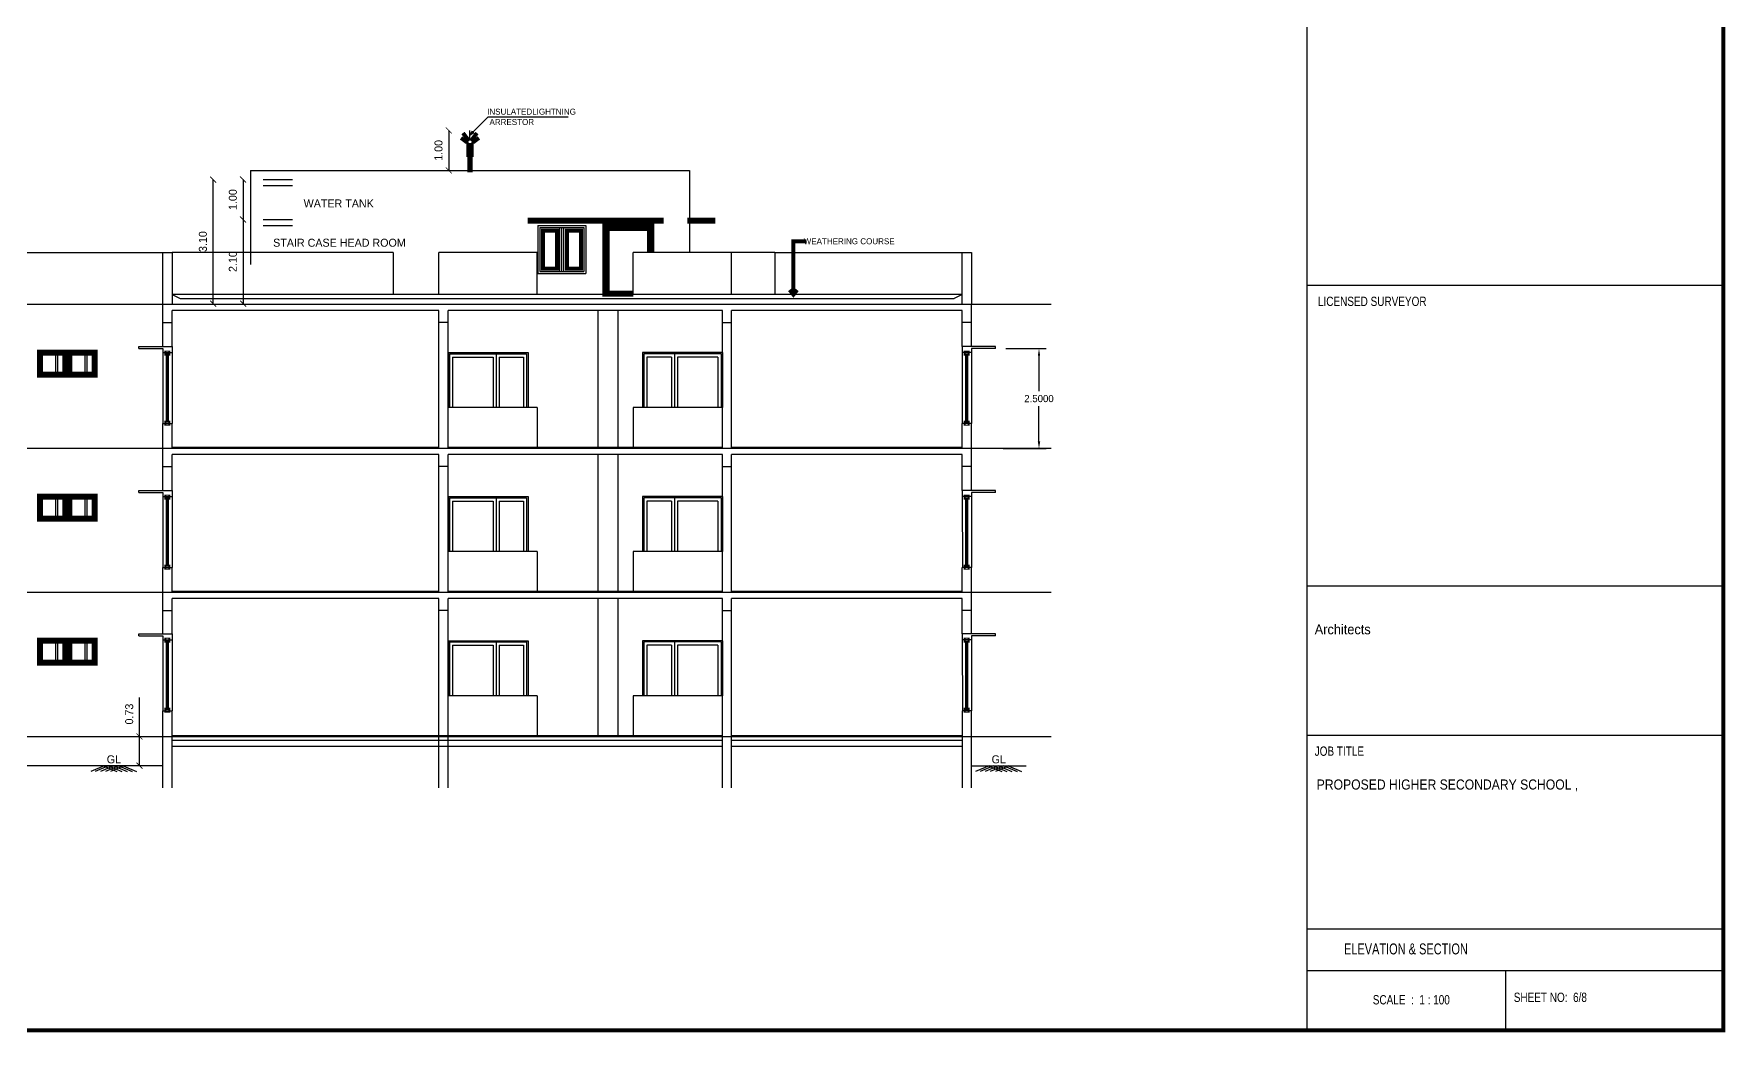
# Model space of a CAD drawing. Header units: metres. Extents: x 6101839 to 6102590, y -6659932 to -6659648.
# Drawn here: x 6101950.87 to 6101993.15, y -6659931.57 to -6659906.61 of the extents above; entities that cross this region are included whole.
import ezdxf

# ---------------------------------------------------------------- set-up
doc = ezdxf.new("R2010")
doc.units = ezdxf.units.M
doc.header["$LTSCALE"] = 500
doc.header["$MEASUREMENT"] = 0
doc.layers.get('0').update_dxf_attribs({"linetype": 'CONTINUOUS'})
doc.layers.get('Defpoints').update_dxf_attribs({"linetype": 'CONTINUOUS'})
for name, color, linetype in [('BLK_1_FLR_0_COURTYARD_OUTER', 125, 'CONTINUOUS'), ('BLK_n_SHADE_OVERHANG', 3, 'CONTINUOUS'), ('COLUMN', 2, 'CONTINUOUS'), ('DOOR', 252, 'CONTINUOUS'), ('ED', 30, 'CONTINUOUS'), ('HATCH', 15, 'CONTINUOUS'), ('T E X T', 7, 'CONTINUOUS'), ('TEXT', 4, 'CONTINUOUS'), ('TEXT1', 7, 'CONTINUOUS'), ('TITLE', 7, 'CONTINUOUS'), ('W A L L', 125, 'CONTINUOUS'), ('wall', 125, 'CONTINUOUS'), ('wall1', 125, 'CONTINUOUS'), ('WIN', 252, 'CONTINUOUS'), ('window', 9, 'CONTINUOUS'), ('WINDOWS', 252, 'CONTINUOUS')]:
    doc.layers.add(name, color=color, linetype=linetype)
doc.styles.add('A', font='GOTHIC.TTF', dxfattribs={"width": 0.96, "height": 6.5})
doc.styles.add('J2', font='GOTHIC.TTF', dxfattribs={"height": 4.75})
doc.styles.get("Standard").update_dxf_attribs({"font": 'GOTHIC.TTF'})
doc.styles.add('TITLE1', font='GOTHIC.TTF', dxfattribs={"width": 0.75, "height": 0.2})
doc.styles.add('USA TEXT', font='GOTHIC.TTF')
doc.dimstyles.new('1-100-ED', dxfattribs={"dimtxt": 0.2, "dimasz": 0.15, "dimexe": 0.18, "dimexo": 0.0625, "dimgap": 0.15, "dimtad": 1, "dimzin": 0, "dimdsep": 46, "dimtxsty": 'USA TEXT', "dimblk": 'ARCHTICK', "dimcen": 0.1, "dimse1": 1, "dimse2": 1, "dimclrd": 256, "dimclrt": 256, "dimadec": 0, "dimazin": 0, "dimtfac": 1, "dimtofl": 0, "dimtmove": 0, "dimatfit": 3, "dimldrblk": 'ARCHTICK', "dimfxl": 0.18, "dimtolj": 1, "dimtzin": 0, "dimarcsym": 0})
doc.dimstyles.get("Standard").update_dxf_attribs({"dimtxt": 0.18, "dimasz": 0.18, "dimexe": 0.18, "dimexo": 0.0625, "dimgap": 0.09, "dimtad": 0, "dimtih": 1, "dimtoh": 1, "dimdec": 4, "dimzin": 0, "dimdsep": 46, "dimtxsty": 'Standard', "dimcen": 0.09, "dimadec": 0, "dimazin": 0, "dimtfac": 1, "dimtdec": 4, "dimtofl": 0, "dimtmove": 0, "dimatfit": 3, "dimfxl": 1, "dimtolj": 1, "dimtzin": 0, "dimarcsym": 0})

# ---------------------------------------------------------------- blocks, each defined once
blk = doc.blocks.new('_ArchTick')
at = {"color": 0, "linetype": 'ByBlock', "const_width": 0.15}
blk.add_lwpolyline([(-0.5, -0.5), (0.5, 0.5)], dxfattribs=at)
blk = doc.blocks.new('*D29')
at = {"layer": 'Defpoints', "color": 0, "transparency": 16777216}
for p in [(6101955.348, -6659910.257), (6101956.797, -6659910.257), (6101956.797, -6659913.357)]:
    blk.add_point(p, dxfattribs=at)
at = {"layer": 'ED', "lineweight": -2, "transparency": 16777216}
blk.add_line((6101955.348, -6659913.357), (6101955.348, -6659910.257), dxfattribs=at)
at = {"layer": 'ED', "lineweight": -2, "transparency": 16777216, "xscale": 0.15, "yscale": 0.15, "zscale": 0.15}
for p, rotation in [((6101955.348, -6659910.257), 90), ((6101955.348, -6659913.357), 270)]:
    blk.add_blockref('_ArchTick', p, dxfattribs=dict(at, rotation=rotation))
at = {"layer": 'ED', "transparency": 16777216, "insert": (6101955.093, -6659911.807), "char_height": 0.2, "attachment_point": 5, "rotation": 90, "style": 'USA TEXT'}
blk.add_mtext('\\A1;3.10', dxfattribs=at)
blk = doc.blocks.new('*D30')
at = {"layer": 'Defpoints', "color": 0, "transparency": 16777216}
for p in [(6101956.966, -6659910.257), (6101956.097, -6659911.257), (6101956.966, -6659911.257)]:
    blk.add_point(p, dxfattribs=at)
at = {"layer": 'ED', "lineweight": -2, "transparency": 16777216}
blk.add_line((6101956.097, -6659910.257), (6101956.097, -6659911.257), dxfattribs=at)
at = {"layer": 'ED', "lineweight": -2, "transparency": 16777216, "xscale": 0.15, "yscale": 0.15, "zscale": 0.15}
for p, rotation in [((6101956.097, -6659910.257), 90), ((6101956.097, -6659911.257), 270)]:
    blk.add_blockref('_ArchTick', p, dxfattribs=dict(at, rotation=rotation))
at = {"layer": 'ED', "transparency": 16777216, "insert": (6101955.842, -6659910.757), "char_height": 0.2, "attachment_point": 5, "rotation": 90, "style": 'USA TEXT'}
blk.add_mtext('\\A1;1.00', dxfattribs=at)
blk = doc.blocks.new('*D31')
at = {"layer": 'Defpoints', "color": 0, "transparency": 16777216}
for p in [(6101956.966, -6659911.257), (6101956.097, -6659913.357), (6101957.065, -6659913.357)]:
    blk.add_point(p, dxfattribs=at)
at = {"layer": 'ED', "lineweight": -2, "transparency": 16777216}
blk.add_line((6101956.097, -6659911.257), (6101956.097, -6659913.357), dxfattribs=at)
at = {"layer": 'ED', "lineweight": -2, "transparency": 16777216, "xscale": 0.15, "yscale": 0.15, "zscale": 0.15}
for p, rotation in [((6101956.097, -6659911.257), 90), ((6101956.097, -6659913.357), 270)]:
    blk.add_blockref('_ArchTick', p, dxfattribs=dict(at, rotation=rotation))
at = {"layer": 'ED', "transparency": 16777216, "insert": (6101955.842, -6659912.307), "char_height": 0.2, "attachment_point": 5, "rotation": 90, "style": 'USA TEXT'}
blk.add_mtext('\\A1;2.10', dxfattribs=at)
blk = doc.blocks.new('*D35')
at = {"layer": 'Defpoints', "color": 0, "transparency": 16777216}
for p in [(6101961.77, -6659909.027), (6101961.238, -6659910.027), (6101961.77, -6659910.027)]:
    blk.add_point(p, dxfattribs=at)
at = {"layer": 'ED', "lineweight": -2, "transparency": 16777216}
blk.add_line((6101961.238, -6659909.027), (6101961.238, -6659910.027), dxfattribs=at)
at = {"layer": 'ED', "lineweight": -2, "transparency": 16777216, "xscale": 0.15, "yscale": 0.15, "zscale": 0.15}
for p, rotation in [((6101961.238, -6659909.027), 90), ((6101961.238, -6659910.027), 270)]:
    blk.add_blockref('_ArchTick', p, dxfattribs=dict(at, rotation=rotation))
at = {"layer": 'ED', "transparency": 16777216, "insert": (6101960.983, -6659909.527), "char_height": 0.2, "attachment_point": 5, "rotation": 90, "style": 'USA TEXT'}
blk.add_mtext('\\A1;1.00', dxfattribs=at)
blk = doc.blocks.new('*D1279')
at = {"layer": 'BLK_n_SHADE_OVERHANG', "color": 0, "lineweight": -2, "transparency": 16777216}
for p, q in [((6101975.162, -6659914.482), (6101976.174, -6659914.482)), ((6101975.994, -6659914.662), (6101975.994, -6659915.548)), ((6101975.994, -6659916.802), (6101975.994, -6659915.917)), ((6101975.099, -6659916.982), (6101976.174, -6659916.982))]:
    blk.add_line(p, q, dxfattribs=at)
at = {"layer": 'BLK_n_SHADE_OVERHANG', "color": 0, "transparency": 16777216}
for points in [[(6101975.964, -6659914.662), (6101976.024, -6659914.662), (6101975.994, -6659914.482)], [(6101975.964, -6659916.802), (6101976.024, -6659916.802), (6101975.994, -6659916.982)]]:
    blk.add_solid(points, dxfattribs=at)
at = {"layer": 'Defpoints', "color": 0, "transparency": 16777216}
for p in [(6101975.099, -6659914.482), (6101975.037, -6659916.982), (6101975.994, -6659916.982)]:
    blk.add_point(p, dxfattribs=at)
at = {"layer": 'BLK_n_SHADE_OVERHANG', "color": 0, "transparency": 16777216, "insert": (6101975.994, -6659915.732), "char_height": 0.18, "attachment_point": 5}
blk.add_mtext('\\A1;2.5000', dxfattribs=at)
blk = doc.blocks.new('*D1377')
at = {"layer": 'BLK_1_FLR_0_COURTYARD_OUTER', "linetype": 'Continuous', "lineweight": -2, "transparency": 16777216}
for p, q in [((6101953.507, -6659924.177), (6101953.507, -6659923.207)), ((6101953.507, -6659924.907), (6101953.507, -6659924.177))]:
    blk.add_line(p, q, dxfattribs=at)
at = {"layer": 'Defpoints', "color": 0, "linetype": 'Continuous', "transparency": 16777216}
for p in [(6101953.507, -6659924.177), (6101954.322, -6659924.177), (6101954.092, -6659924.907)]:
    blk.add_point(p, dxfattribs=at)
at = {"layer": 'BLK_1_FLR_0_COURTYARD_OUTER', "linetype": 'Continuous', "lineweight": -2, "transparency": 16777216, "xscale": 0.15, "yscale": 0.15, "zscale": 0.15}
for p, rotation in [((6101953.507, -6659924.177), 90), ((6101953.507, -6659924.907), 270)]:
    blk.add_blockref('_ArchTick', p, dxfattribs=dict(at, rotation=rotation))
at = {"layer": 'BLK_1_FLR_0_COURTYARD_OUTER', "linetype": 'Continuous', "transparency": 16777216, "insert": (6101953.252, -6659923.617), "char_height": 0.2, "attachment_point": 5, "rotation": 90, "style": 'USA TEXT'}
blk.add_mtext('\\A1;0.73', dxfattribs=at)

msp = doc.modelspace()

# ---------------------------------------------------------------- hatches: boundary and pattern name
at = {"layer": 'ED'}
h = msp.add_hatch(color=256, dxfattribs=at)
h.paths.add_polyline_path([(6101961.83841, -6659909.07639), (6101961.76982, -6659909.14498), (6101961.86705, -6659909.08311)])
h.paths.add_polyline_path([(6101961.8317, -6659909.04776), (6101961.76982, -6659909.14498), (6101961.83841, -6659909.07639)])

# ---------------------------------------------------------------- linework, layer by layer
at = {"layer": 'COLUMN', "linetype": 'ByBlock'}
for p, q in [((6101974.30761, -6659913.38242), (6101954.09144, -6659913.38242)), ((6101954.09144, -6659913.83232), (6101954.09144, -6659913.38242)), ((6101960.99127, -6659913.53242), (6101954.32204, -6659913.53242)), ((6101954.32204, -6659913.83232), (6101954.32204, -6659913.53242)), ((6101960.99127, -6659913.83242), (6101960.99127, -6659913.53242)), ((6101968.08127, -6659913.53242), (6101961.22127, -6659913.53242)), ((6101961.22127, -6659913.83242), (6101961.22127, -6659913.53242)), ((6101968.08127, -6659913.83242), (6101968.08127, -6659913.53242)), ((6101974.07762, -6659913.53242), (6101968.31127, -6659913.53242)), ((6101968.31127, -6659913.83242), (6101968.31127, -6659913.53242)), ((6101974.07762, -6659913.83242), (6101974.07762, -6659913.53242)), ((6101974.30762, -6659913.83242), (6101974.30762, -6659913.38242)), ((6101954.09144, -6659913.83232), (6101954.32204, -6659913.83232)), ((6101961.22127, -6659913.83242), (6101960.99127, -6659913.83242)), ((6101968.08127, -6659913.83242), (6101968.31127, -6659913.83242)), ((6101974.30762, -6659913.83242), (6101974.07762, -6659913.83242)), ((6101953.49115, -6659914.43242), (6101954.32203, -6659914.43242)), ((6101953.49115, -6659914.48242), (6101953.49115, -6659914.43242)), ((6101953.49115, -6659914.48242), (6101954.09141, -6659914.48242)), ((6101954.09141, -6659914.48242), (6101954.09141, -6659914.58242)), ((6101954.09141, -6659914.58242), (6101954.32203, -6659914.58242)), ((6101954.32203, -6659914.43242), (6101954.32203, -6659914.58242)), ((6101974.90763, -6659914.43242), (6101974.07763, -6659914.43242)), ((6101974.07763, -6659914.43242), (6101974.07763, -6659914.58242)), ((6101974.30763, -6659914.58242), (6101974.07763, -6659914.58242)), ((6101974.30763, -6659914.48242), (6101974.30763, -6659914.58242)), ((6101974.90763, -6659914.48242), (6101974.30763, -6659914.48242)), ((6101974.90763, -6659914.48242), (6101974.90763, -6659914.43242)), ((6101974.30761, -6659916.98242), (6101954.09173, -6659916.98242)), ((6101954.09173, -6659917.43232), (6101954.09173, -6659916.98242)), ((6101960.99127, -6659917.13242), (6101954.32204, -6659917.13242)), ((6101954.32204, -6659917.43232), (6101954.32204, -6659917.13242)), ((6101960.99127, -6659917.43242), (6101960.99127, -6659917.13242)), ((6101968.08127, -6659917.13242), (6101961.22127, -6659917.13242)), ((6101961.22127, -6659917.43242), (6101961.22127, -6659917.13242)), ((6101968.08127, -6659917.43242), (6101968.08127, -6659917.13242)), ((6101974.07758, -6659917.13242), (6101968.31127, -6659917.13242)), ((6101968.31127, -6659917.43242), (6101968.31127, -6659917.13242)), ((6101974.07758, -6659917.43242), (6101974.07758, -6659917.13242)), ((6101974.30762, -6659917.43242), (6101974.30762, -6659916.98242)), ((6101954.09173, -6659917.43232), (6101954.32204, -6659917.43232)), ((6101961.22127, -6659917.43242), (6101960.99127, -6659917.43242)), ((6101968.08127, -6659917.43242), (6101968.31127, -6659917.43242)), ((6101974.30762, -6659917.43242), (6101974.07758, -6659917.43242)), ((6101953.49115, -6659918.03242), (6101954.32203, -6659918.03242)), ((6101953.49115, -6659918.08242), (6101953.49115, -6659918.03242)), ((6101953.49115, -6659918.08242), (6101954.09141, -6659918.08242)), ((6101954.09141, -6659918.08242), (6101954.09141, -6659918.18242)), ((6101954.09141, -6659918.18242), (6101954.32203, -6659918.18242)), ((6101954.32203, -6659918.03242), (6101954.32203, -6659918.18242)), ((6101974.90763, -6659918.03242), (6101974.0776, -6659918.03242)), ((6101974.0776, -6659918.03242), (6101974.0776, -6659918.18242)), ((6101974.30763, -6659918.18242), (6101974.0776, -6659918.18242)), ((6101974.30763, -6659918.08242), (6101974.30763, -6659918.18242)), ((6101974.90763, -6659918.08242), (6101974.30763, -6659918.08242)), ((6101974.90763, -6659918.08242), (6101974.90763, -6659918.03242)), ((6101974.30761, -6659920.58242), (6101954.09173, -6659920.58242)), ((6101954.09173, -6659921.03232), (6101954.09173, -6659920.58242)), ((6101960.99127, -6659920.73242), (6101954.32228, -6659920.73242)), ((6101954.32228, -6659921.03232), (6101954.32228, -6659920.73242)), ((6101960.99127, -6659921.03242), (6101960.99127, -6659920.73242)), ((6101968.08127, -6659920.73242), (6101961.22127, -6659920.73242)), ((6101961.22127, -6659921.03242), (6101961.22127, -6659920.73242)), ((6101968.08127, -6659921.03242), (6101968.08127, -6659920.73242)), ((6101974.07755, -6659920.73242), (6101968.31127, -6659920.73242)), ((6101968.31127, -6659921.03242), (6101968.31127, -6659920.73242)), ((6101974.07755, -6659921.03242), (6101974.07755, -6659920.73242)), ((6101974.30762, -6659921.03242), (6101974.30762, -6659920.58242)), ((6101954.09173, -6659921.03232), (6101954.32228, -6659921.03232)), ((6101961.22127, -6659921.03242), (6101960.99127, -6659921.03242)), ((6101968.08127, -6659921.03242), (6101968.31127, -6659921.03242)), ((6101974.30762, -6659921.03242), (6101974.07755, -6659921.03242)), ((6101953.49115, -6659921.60742), (6101954.32227, -6659921.60742)), ((6101953.49115, -6659921.65742), (6101953.49115, -6659921.60742)), ((6101953.49115, -6659921.65742), (6101954.09163, -6659921.65742)), ((6101954.09163, -6659921.65742), (6101954.09163, -6659921.75742)), ((6101954.09163, -6659921.75742), (6101954.32227, -6659921.75742)), ((6101954.32227, -6659921.60742), (6101954.32227, -6659921.75742)), ((6101974.90763, -6659921.60742), (6101974.07756, -6659921.60742)), ((6101974.07756, -6659921.60742), (6101974.07756, -6659921.75742)), ((6101974.30763, -6659921.75742), (6101974.07756, -6659921.75742)), ((6101974.30763, -6659921.65742), (6101974.30763, -6659921.75742)), ((6101974.90763, -6659921.65742), (6101974.30763, -6659921.65742)), ((6101974.90763, -6659921.65742), (6101974.90763, -6659921.60742))]:
    msp.add_line(p, q, dxfattribs=at)
at = {"layer": 'DOOR', "color": 251, "linetype": 'ByBlock'}
for p, q in [((6101956.28463, -6659910.02742), (6101956.28463, -6659912.38242)), ((6101956.28463, -6659910.02742), (6101967.25502, -6659910.02742)), ((6101967.25502, -6659910.02742), (6101967.25502, -6659912.08242))]:
    msp.add_line(p, q, dxfattribs=at)
at = {"layer": 'DOOR', "color": 205, "linetype": 'ByBlock'}
for p, q in [((6101961.22127, -6659914.58242), (6101961.22127, -6659915.95742)), ((6101961.22127, -6659914.58242), (6101963.22127, -6659914.58242)), ((6101961.25397, -6659914.61542), (6101963.1838, -6659914.61542)), ((6101961.25397, -6659914.61542), (6101961.25401, -6659915.95742)), ((6101962.42174, -6659914.61542), (6101962.42174, -6659915.95742)), ((6101963.1838, -6659914.61542), (6101963.1838, -6659915.95742)), ((6101963.22127, -6659914.58242), (6101963.22127, -6659915.95742)), ((6101966.08127, -6659914.58242), (6101966.08127, -6659915.95742)), ((6101968.08127, -6659914.58242), (6101966.08127, -6659914.58242)), ((6101968.04856, -6659914.61542), (6101966.11874, -6659914.61542)), ((6101966.11874, -6659914.61542), (6101966.11874, -6659915.95742)), ((6101966.88079, -6659914.61542), (6101966.88079, -6659915.95742)), ((6101968.04856, -6659914.61542), (6101968.04853, -6659915.95742)), ((6101968.08127, -6659914.58242), (6101968.08127, -6659915.95742)), ((6101961.22127, -6659918.18242), (6101961.22127, -6659919.55742)), ((6101961.22127, -6659918.18242), (6101963.22127, -6659918.18242)), ((6101963.22127, -6659918.18242), (6101963.22127, -6659919.55742)), ((6101966.08127, -6659918.18242), (6101966.08127, -6659919.55742)), ((6101968.08127, -6659918.18242), (6101966.08127, -6659918.18242)), ((6101968.08127, -6659918.18242), (6101968.08127, -6659919.55742)), ((6101961.25397, -6659918.21542), (6101963.1838, -6659918.21542)), ((6101961.25397, -6659918.21542), (6101961.25401, -6659919.55742)), ((6101962.42174, -6659918.21542), (6101962.42174, -6659919.55742)), ((6101963.1838, -6659918.21542), (6101963.1838, -6659919.55742)), ((6101968.04856, -6659918.21542), (6101966.11874, -6659918.21542)), ((6101966.11874, -6659918.21542), (6101966.11874, -6659919.55742)), ((6101966.88079, -6659918.21542), (6101966.88079, -6659919.55742)), ((6101968.04856, -6659918.21542), (6101968.04853, -6659919.55742)), ((6101961.22127, -6659921.78242), (6101961.22127, -6659923.15742)), ((6101961.22127, -6659921.78242), (6101963.22127, -6659921.78242)), ((6101961.25397, -6659921.81542), (6101963.1838, -6659921.81542)), ((6101961.25397, -6659921.81542), (6101961.25401, -6659923.15742)), ((6101962.42174, -6659921.81542), (6101962.42174, -6659923.15742)), ((6101963.1838, -6659921.81542), (6101963.1838, -6659923.15742)), ((6101963.22127, -6659921.78242), (6101963.22127, -6659923.15742)), ((6101966.08127, -6659921.78242), (6101966.08127, -6659923.15742)), ((6101968.08127, -6659921.78242), (6101966.08127, -6659921.78242)), ((6101968.04856, -6659921.81542), (6101966.11874, -6659921.81542)), ((6101966.11874, -6659921.81542), (6101966.11874, -6659923.15742)), ((6101966.88079, -6659921.81542), (6101966.88079, -6659923.15742)), ((6101968.04856, -6659921.81542), (6101968.04853, -6659923.15742)), ((6101968.08127, -6659921.78242), (6101968.08127, -6659923.15742))]:
    msp.add_line(p, q, dxfattribs=at)
at = {"layer": 'DOOR', "color": 56, "linetype": 'ByBlock'}
for p, q in [((6101961.33368, -6659914.69542), (6101961.33368, -6659915.95742)), ((6101961.33368, -6659914.69542), (6101962.3468, -6659914.69542)), ((6101962.3468, -6659914.69542), (6101962.3468, -6659915.95742)), ((6101962.49668, -6659914.69542), (6101963.10886, -6659914.69542)), ((6101962.49668, -6659914.69542), (6101962.49668, -6659915.95742)), ((6101963.10886, -6659914.69542), (6101963.10886, -6659915.95742)), ((6101966.80585, -6659914.69542), (6101966.19368, -6659914.69542)), ((6101966.19368, -6659914.69542), (6101966.19368, -6659915.95742)), ((6101966.80585, -6659914.69542), (6101966.80585, -6659915.95742)), ((6101966.95573, -6659914.69542), (6101966.95573, -6659915.95742)), ((6101967.96885, -6659914.69542), (6101966.95573, -6659914.69542)), ((6101967.96885, -6659914.69542), (6101967.96885, -6659915.95742)), ((6101961.33368, -6659918.29542), (6101961.33368, -6659919.55742)), ((6101961.33368, -6659918.29542), (6101962.3468, -6659918.29542)), ((6101962.3468, -6659918.29542), (6101962.3468, -6659919.55742)), ((6101962.49668, -6659918.29542), (6101963.10886, -6659918.29542)), ((6101962.49668, -6659918.29542), (6101962.49668, -6659919.55742)), ((6101963.10886, -6659918.29542), (6101963.10886, -6659919.55742)), ((6101966.80585, -6659918.29542), (6101966.19368, -6659918.29542)), ((6101966.19368, -6659918.29542), (6101966.19368, -6659919.55742)), ((6101966.80585, -6659918.29542), (6101966.80585, -6659919.55742)), ((6101966.95573, -6659918.29542), (6101966.95573, -6659919.55742)), ((6101967.96885, -6659918.29542), (6101966.95573, -6659918.29542)), ((6101967.96885, -6659918.29542), (6101967.96885, -6659919.55742)), ((6101961.33368, -6659921.89542), (6101961.33368, -6659923.15742)), ((6101961.33368, -6659921.89542), (6101962.3468, -6659921.89542)), ((6101962.3468, -6659921.89542), (6101962.3468, -6659923.15742)), ((6101962.49668, -6659921.89542), (6101963.10886, -6659921.89542)), ((6101962.49668, -6659921.89542), (6101962.49668, -6659923.15742)), ((6101963.10886, -6659921.89542), (6101963.10886, -6659923.15742)), ((6101966.80585, -6659921.89542), (6101966.19368, -6659921.89542)), ((6101966.19368, -6659921.89542), (6101966.19368, -6659923.15742)), ((6101966.80585, -6659921.89542), (6101966.80585, -6659923.15742)), ((6101966.95573, -6659921.89542), (6101966.95573, -6659923.15742)), ((6101967.96885, -6659921.89542), (6101966.95573, -6659921.89542)), ((6101967.96885, -6659921.89542), (6101967.96885, -6659923.15742))]:
    msp.add_line(p, q, dxfattribs=at)
at = {"layer": 'DOOR', "color": 251, "const_width": 0.1}
for points in [[(6101965.85127, -6659913.13242), (6101965.12866, -6659913.13242), (6101965.12866, -6659911.40742), (6101966.33188, -6659911.40742), (6101966.33188, -6659912.08242)], [(6101965.85127, -6659913.13242), (6101965.16366, -6659913.13242), (6101965.16366, -6659911.44242), (6101966.29688, -6659911.44242), (6101966.29688, -6659912.08242)]]:
    msp.add_lwpolyline(points, dxfattribs=at)
at = {"layer": 'DOOR', "color": 250, "const_width": 0.1}
msp.add_lwpolyline([(6101965.85127, -6659913.08242), (6101965.21366, -6659913.08242), (6101965.21366, -6659911.49242), (6101966.24688, -6659911.49242), (6101966.24688, -6659912.08242)], dxfattribs=at)
at = {"layer": 'ED', "linetype": 'ByBlock'}
for p, q in [((6101961.76982, -6659909.14498), (6101962.22803, -6659908.68678)), ((6101962.22803, -6659908.68678), (6101964.22606, -6659908.68678)), ((6101961.76982, -6659909.14498), (6101961.8317, -6659909.04776)), ((6101961.76982, -6659909.14498), (6101961.86705, -6659909.08311)), ((6101961.8317, -6659909.04776), (6101961.83841, -6659909.07639)), ((6101961.86705, -6659909.08311), (6101961.83841, -6659909.07639))]:
    msp.add_line(p, q, dxfattribs=at)
at = {"layer": 'ED', "color": 14, "linetype": 'ByBlock'}
msp.add_line((6101961.80774, -6659909.39067), (6101961.73191, -6659909.39067), dxfattribs=at)
at = {"layer": 'ED', "color": 251, "linetype": 'ByBlock'}
for p, q in [((6101963.46867, -6659911.40742), (6101964.66867, -6659911.40742)), ((6101963.46867, -6659911.40742), (6101963.46867, -6659912.60742)), ((6101964.66867, -6659911.40742), (6101964.66867, -6659912.60742)), ((6101964.06867, -6659912.55631), (6101964.06867, -6659911.45853)), ((6101959.85133, -6659912.08242), (6101954.32144, -6659912.08242)), ((6101959.85133, -6659912.08242), (6101959.85133, -6659913.13242)), ((6101969.38768, -6659912.08242), (6101974.07761, -6659912.08242)), ((6101969.38768, -6659912.08242), (6101969.38768, -6659913.13242)), ((6101963.46867, -6659912.60742), (6101964.66867, -6659912.60742))]:
    msp.add_line(p, q, dxfattribs=at)
at = {"layer": 'ED', "color": 252, "linetype": 'ByBlock'}
msp.add_line((6101948.92792, -6659912.08242), (6101954.09144, -6659912.08242), dxfattribs=at)
at = {"layer": 'ED', "color": 56, "linetype": 'ByBlock'}
for p, q in [((6101960.99127, -6659913.13242), (6101960.99127, -6659912.08242)), ((6101963.45127, -6659912.08242), (6101960.99127, -6659912.08242)), ((6101963.45127, -6659913.13242), (6101963.45127, -6659912.08242)), ((6101965.85127, -6659913.13242), (6101965.85127, -6659912.08242)), ((6101968.31127, -6659912.08242), (6101965.85127, -6659912.08242)), ((6101968.31127, -6659913.13242), (6101968.31127, -6659912.08242))]:
    msp.add_line(p, q, dxfattribs=at)
at = {"layer": 'ED', "color": 250, "linetype": 'ByBlock'}
for p, q in [((6101969.38768, -6659912.08242), (6101968.31127, -6659912.08242)), ((6101976.29826, -6659913.38242), (6101921.13135, -6659913.38242)), ((6101964.96278, -6659913.53242), (6101964.96278, -6659916.95742)), ((6101965.46278, -6659913.53242), (6101965.46278, -6659916.95742)), ((6101976.29826, -6659916.98242), (6101921.13135, -6659916.98242)), ((6101964.96278, -6659917.13242), (6101964.96278, -6659920.55742)), ((6101965.46278, -6659917.13242), (6101965.46278, -6659920.55742)), ((6101976.29826, -6659920.58242), (6101921.13135, -6659920.58242)), ((6101964.96278, -6659920.73242), (6101964.96278, -6659924.15742)), ((6101965.46278, -6659920.73242), (6101965.46278, -6659924.15742)), ((6101976.29826, -6659924.18242), (6101921.13135, -6659924.18242))]:
    msp.add_line(p, q, dxfattribs=at)
at = {"layer": 'ED', "color": 233, "const_width": 0.1}
msp.add_lwpolyline([(6101963.26305, -6659911.25742), (6101966.56116, -6659911.25742), (6101966.56116, -6659911.30742), (6101963.26305, -6659911.30742)], close=True, dxfattribs=at)
at = {"layer": 'ED', "const_width": 0.1}
for points in [[(6101969.85457, -6659913.13242), (6101969.85457, -6659911.797), (6101970.17007, -6659911.797)], [(6101969.94757, -6659913.01392), (6101969.85457, -6659913.13242), (6101969.76157, -6659913.01392)]]:
    msp.add_lwpolyline(points, dxfattribs=at)
at = {"layer": 'ED', "color": 252, "const_width": 0.1}
for points in [[(6101950.99374, -6659915.1569), (6101951.67884, -6659915.1569), (6101951.67884, -6659914.5569), (6101950.99374, -6659914.5569)], [(6101951.72996, -6659915.1569), (6101952.41506, -6659915.1569), (6101952.41506, -6659914.5569), (6101951.72996, -6659914.5569)], [(6101950.99374, -6659918.7569), (6101951.67884, -6659918.7569), (6101951.67884, -6659918.1569), (6101950.99374, -6659918.1569)], [(6101951.72996, -6659918.7569), (6101952.41506, -6659918.7569), (6101952.41506, -6659918.1569), (6101951.72996, -6659918.1569)], [(6101950.99374, -6659922.3569), (6101951.67884, -6659922.3569), (6101951.67884, -6659921.7569), (6101950.99374, -6659921.7569)], [(6101951.72996, -6659922.3569), (6101952.41506, -6659922.3569), (6101952.41506, -6659921.7569), (6101951.72996, -6659921.7569)]]:
    msp.add_lwpolyline(points, close=True, dxfattribs=at)
at = {"layer": 'ED', "color": 251, "const_width": 0.1}
for points in [[(6101951.04374, -6659915.1069), (6101951.62884, -6659915.1069), (6101951.62884, -6659914.6069), (6101951.04374, -6659914.6069)], [(6101951.77996, -6659915.1069), (6101952.36506, -6659915.1069), (6101952.36506, -6659914.6069), (6101951.77996, -6659914.6069)], [(6101951.04374, -6659918.7069), (6101951.62884, -6659918.7069), (6101951.62884, -6659918.2069), (6101951.04374, -6659918.2069)], [(6101951.77996, -6659918.7069), (6101952.36506, -6659918.7069), (6101952.36506, -6659918.2069), (6101951.77996, -6659918.2069)], [(6101951.04374, -6659922.3069), (6101951.62884, -6659922.3069), (6101951.62884, -6659921.8069), (6101951.04374, -6659921.8069)], [(6101951.77996, -6659922.3069), (6101952.36506, -6659922.3069), (6101952.36506, -6659921.8069), (6101951.77996, -6659921.8069)]]:
    msp.add_lwpolyline(points, close=True, dxfattribs=at)
at = {"layer": 'HATCH', "color": 14, "linetype": 'ByBlock'}
for p, q in [((6101961.76982, -6659909.24255), (6101961.76982, -6659909.02742)), ((6101961.80774, -6659909.64067), (6101961.73191, -6659909.64067))]:
    msp.add_line(p, q, dxfattribs=at)
at = {"layer": 'HATCH', "color": 14, "const_width": 0.1}
for points in [[(6101961.69646, -6659909.32671), (6101961.54598, -6659909.21516)], [(6101961.72207, -6659909.26001), (6101961.59586, -6659909.09268)], [(6101961.81758, -6659909.26001), (6101961.94379, -6659909.09268)], [(6101961.84319, -6659909.32671), (6101961.99367, -6659909.21516)]]:
    msp.add_lwpolyline(points, dxfattribs=at)
for points in [[(6101961.73191, -6659909.64067), (6101961.80774, -6659909.64067), (6101961.80774, -6659909.39067), (6101961.73191, -6659909.39067)], [(6101961.78878, -6659909.64067), (6101961.75087, -6659909.64067), (6101961.75087, -6659910.02742), (6101961.78878, -6659910.02742)]]:
    msp.add_lwpolyline(points, close=True, dxfattribs=at)
at = {"layer": 'HATCH', "color": 14}
for radius in [0.07406, 0.05385]:
    msp.add_circle((6101961.76982, -6659909.31661), radius, dxfattribs=at)
at = {"layer": 'TITLE', "color": 12, "linetype": 'ByBlock'}
msp.add_line((6101982.69077, -6659881.44954), (6101982.69077, -6659931.51862), dxfattribs=at)
at = {"layer": 'TITLE', "color": 1, "linetype": 'ByBlock'}
for p, q in [((6101982.69077, -6659912.89349), (6101993.0975, -6659912.89349)), ((6101982.69077, -6659920.41478), (6101993.0975, -6659920.41478)), ((6101982.69077, -6659924.14308), (6101993.0975, -6659924.14308)), ((6101982.69077, -6659928.98274), (6101993.0975, -6659928.98274)), ((6101982.69077, -6659930.02515), (6101993.0975, -6659930.02515)), ((6101987.66184, -6659931.51862), (6101987.66184, -6659930.02515))]:
    msp.add_line(p, q, dxfattribs=at)
at = {"layer": 'TITLE', "color": 12, "const_width": 0.1}
msp.add_lwpolyline([(6101913.2025, -6659931.51862), (6101993.0975, -6659931.51862), (6101993.0975, -6659881.44954), (6101913.2025, -6659881.44954)], close=True, dxfattribs=at)
at = {"layer": 'W A L L', "color": 251, "linetype": 'ByBlock'}
for p, q in [((6101956.60163, -6659910.25742), (6101957.3306, -6659910.25742)), ((6101956.60163, -6659910.40742), (6101957.3306, -6659910.40742)), ((6101956.60163, -6659911.25742), (6101957.3306, -6659911.25742)), ((6101956.60163, -6659911.40742), (6101957.3306, -6659911.40742)), ((6101960.99126, -6659916.95742), (6101954.32171, -6659916.95742)), ((6101968.08128, -6659916.95742), (6101961.22126, -6659916.95742)), ((6101974.07763, -6659916.95742), (6101968.31128, -6659916.95742)), ((6101960.99126, -6659920.55742), (6101954.32171, -6659920.55742)), ((6101968.08128, -6659920.55742), (6101961.22126, -6659920.55742)), ((6101974.07763, -6659920.55742), (6101968.31128, -6659920.55742))]:
    msp.add_line(p, q, dxfattribs=at)
at = {"layer": 'W A L L', "color": 250, "linetype": 'ByBlock'}
for p, q in [((6101951.40837, -6659914.6069), (6101951.40837, -6659915.1069)), ((6101951.45837, -6659914.6069), (6101951.45837, -6659915.1069)), ((6101952.14459, -6659914.6069), (6101952.14459, -6659915.1069)), ((6101952.19459, -6659914.6069), (6101952.19459, -6659915.1069)), ((6101951.40837, -6659918.2069), (6101951.40837, -6659918.7069)), ((6101951.45837, -6659918.2069), (6101951.45837, -6659918.7069)), ((6101952.14459, -6659918.2069), (6101952.14459, -6659918.7069)), ((6101952.19459, -6659918.2069), (6101952.19459, -6659918.7069)), ((6101951.40837, -6659921.8069), (6101951.40837, -6659922.3069)), ((6101951.45837, -6659921.8069), (6101951.45837, -6659922.3069)), ((6101952.14459, -6659921.8069), (6101952.14459, -6659922.3069)), ((6101952.19459, -6659921.8069), (6101952.19459, -6659922.3069))]:
    msp.add_line(p, q, dxfattribs=at)
at = {"layer": 'wall', "linetype": 'ByBlock'}
for p, q in [((6101954.09144, -6659913.38242), (6101954.09144, -6659912.08242)), ((6101954.09144, -6659912.08242), (6101954.32144, -6659912.08242)), ((6101954.32144, -6659912.08242), (6101954.32144, -6659913.38242)), ((6101974.07761, -6659913.38242), (6101974.07761, -6659912.08242)), ((6101974.07761, -6659912.08242), (6101974.30761, -6659912.08242)), ((6101974.30761, -6659912.08242), (6101974.30761, -6659913.38242)), ((6101954.09142, -6659914.43242), (6101954.09144, -6659913.83232)), ((6101954.32203, -6659914.43242), (6101954.32204, -6659913.83232)), ((6101960.99126, -6659916.98242), (6101960.99127, -6659913.83242)), ((6101961.22126, -6659916.98242), (6101961.22127, -6659913.83242)), ((6101968.08128, -6659916.98242), (6101968.08127, -6659913.83242)), ((6101968.31128, -6659916.98242), (6101968.31127, -6659913.83242)), ((6101974.07763, -6659914.43242), (6101974.07762, -6659913.83242)), ((6101974.30763, -6659914.43242), (6101974.30762, -6659913.83242)), ((6101954.09173, -6659916.35742), (6101954.32171, -6659916.35742)), ((6101954.09173, -6659916.98242), (6101954.09173, -6659916.35742)), ((6101954.32171, -6659916.98242), (6101954.32171, -6659916.35742)), ((6101974.30762, -6659916.35742), (6101974.07763, -6659916.35742)), ((6101974.07763, -6659916.98242), (6101974.07763, -6659916.35742)), ((6101974.30762, -6659916.98242), (6101974.30762, -6659916.35742)), ((6101954.09171, -6659918.03242), (6101954.09173, -6659917.43232)), ((6101954.32203, -6659918.03242), (6101954.32204, -6659917.43232)), ((6101960.99126, -6659920.58242), (6101960.99127, -6659917.43242)), ((6101961.22126, -6659920.58242), (6101961.22127, -6659917.43242)), ((6101968.08128, -6659920.58242), (6101968.08127, -6659917.43242)), ((6101968.31128, -6659920.58242), (6101968.31127, -6659917.43242)), ((6101974.07759, -6659918.03242), (6101974.07758, -6659917.43242)), ((6101974.30763, -6659918.03242), (6101974.30762, -6659917.43242)), ((6101954.09173, -6659919.95742), (6101954.32171, -6659919.95742)), ((6101954.09173, -6659920.58242), (6101954.09173, -6659919.95742)), ((6101954.32171, -6659920.58242), (6101954.32171, -6659919.95742)), ((6101974.30762, -6659919.95742), (6101974.07763, -6659919.95742)), ((6101974.07763, -6659920.58242), (6101974.07763, -6659919.95742)), ((6101974.30762, -6659920.58242), (6101974.30762, -6659919.95742)), ((6101954.09171, -6659921.60742), (6101954.09173, -6659921.03232)), ((6101954.32227, -6659921.60742), (6101954.32228, -6659921.03232)), ((6101960.99126, -6659925.46342), (6101960.99127, -6659921.03242)), ((6101961.22126, -6659925.46342), (6101961.22127, -6659921.03242)), ((6101968.08128, -6659925.46342), (6101968.08127, -6659921.03242)), ((6101968.31128, -6659925.46342), (6101968.31127, -6659921.03242)), ((6101974.07756, -6659921.60742), (6101974.07755, -6659921.03242)), ((6101974.30763, -6659921.60742), (6101974.30762, -6659921.03242)), ((6101954.09195, -6659925.46342), (6101954.09195, -6659923.53242)), ((6101954.09195, -6659923.53242), (6101954.32195, -6659923.53242)), ((6101954.32167, -6659925.46342), (6101954.32195, -6659923.53242)), ((6101974.0777, -6659925.46342), (6101974.07788, -6659923.53242)), ((6101974.30732, -6659923.53242), (6101974.07788, -6659923.53242)), ((6101974.30714, -6659925.46342), (6101974.30732, -6659923.53242)), ((6101968.08128, -6659924.17742), (6101954.32169, -6659924.17742)), ((6101968.08128, -6659924.27742), (6101954.32169, -6659924.27742)), ((6101968.08128, -6659924.42742), (6101954.32169, -6659924.42742)), ((6101974.07768, -6659924.17742), (6101968.31128, -6659924.17742)), ((6101974.07768, -6659924.27742), (6101968.31128, -6659924.27742)), ((6101974.07768, -6659924.42742), (6101968.31128, -6659924.42742)), ((6101954.09185, -6659924.90742), (6101945.51189, -6659924.90677)), ((6101974.30719, -6659924.90742), (6101975.67674, -6659924.90742))]:
    msp.add_line(p, q, dxfattribs=at)
at = {"layer": 'wall', "color": 233, "linetype": 'ByBlock'}
for p, q in [((6101963.45127, -6659915.95742), (6101961.22126, -6659915.95742)), ((6101963.45127, -6659915.95742), (6101963.45127, -6659916.95742)), ((6101965.85127, -6659915.95742), (6101965.85127, -6659916.95742)), ((6101968.08128, -6659915.95742), (6101965.85127, -6659915.95742)), ((6101963.45127, -6659919.55742), (6101961.22126, -6659919.55742)), ((6101963.45127, -6659919.55742), (6101963.45127, -6659920.55742)), ((6101965.85127, -6659919.55742), (6101965.85127, -6659920.55742)), ((6101968.08128, -6659919.55742), (6101965.85127, -6659919.55742)), ((6101963.45127, -6659923.15742), (6101961.22126, -6659923.15742)), ((6101963.45127, -6659923.15742), (6101963.45127, -6659924.15742)), ((6101965.85127, -6659923.15742), (6101965.85127, -6659924.15742)), ((6101968.08128, -6659923.15742), (6101965.85127, -6659923.15742))]:
    msp.add_line(p, q, dxfattribs=at)
at = {"layer": 'wall', "color": 251, "linetype": 'ByBlock'}
for p, q in [((6101968.08128, -6659924.15742), (6101954.32169, -6659924.15742)), ((6101974.07768, -6659924.15742), (6101968.31128, -6659924.15742))]:
    msp.add_line(p, q, dxfattribs=at)
at = {"layer": 'wall1', "color": 56, "linetype": 'ByBlock'}
for p, q in [((6101952.62478, -6659924.90738), (6101952.29058, -6659925.05274)), ((6101952.73534, -6659924.90738), (6101952.40114, -6659925.05274)), ((6101952.8635, -6659924.90738), (6101952.52929, -6659925.05274)), ((6101952.60718, -6659924.90738), (6101952.94139, -6659925.05274)), ((6101952.99165, -6659924.90738), (6101952.65745, -6659925.05274)), ((6101952.73534, -6659924.90738), (6101953.06954, -6659925.05274)), ((6101953.11981, -6659924.90738), (6101952.7856, -6659925.05274)), ((6101952.8635, -6659924.90738), (6101953.1977, -6659925.05274)), ((6101952.99165, -6659924.90738), (6101953.32585, -6659925.05274)), ((6101953.10221, -6659924.90738), (6101953.43642, -6659925.05274)), ((6101974.74481, -6659924.90742), (6101974.41061, -6659925.05278)), ((6101974.85537, -6659924.90742), (6101974.52117, -6659925.05278)), ((6101974.98353, -6659924.90742), (6101974.64932, -6659925.05278)), ((6101974.72722, -6659924.90742), (6101975.06142, -6659925.05278)), ((6101975.11168, -6659924.90742), (6101974.77748, -6659925.05278)), ((6101974.85537, -6659924.90742), (6101975.18958, -6659925.05278)), ((6101975.23984, -6659924.90742), (6101974.90564, -6659925.05278)), ((6101974.98353, -6659924.90742), (6101975.31773, -6659925.05278)), ((6101975.11168, -6659924.90742), (6101975.44589, -6659925.05278)), ((6101975.22225, -6659924.90742), (6101975.55645, -6659925.05278))]:
    msp.add_line(p, q, dxfattribs=at)
at = {"layer": 'WIN', "color": 250, "linetype": 'ByBlock'}
for p, q in [((6101963.51978, -6659911.45853), (6101964.61756, -6659911.45853)), ((6101963.51978, -6659911.45853), (6101963.51978, -6659912.55631)), ((6101964.01756, -6659912.55631), (6101964.01756, -6659911.45853)), ((6101964.11978, -6659912.55631), (6101964.11978, -6659911.45853)), ((6101964.61756, -6659911.45853), (6101964.61756, -6659912.55631)), ((6101963.51978, -6659912.55631), (6101964.61756, -6659912.55631))]:
    msp.add_line(p, q, dxfattribs=at)
at = {"layer": 'WIN', "linetype": 'ByBlock'}
for p, q in [((6101974.07761, -6659913.13242), (6101954.32144, -6659913.13242)), ((6101954.32144, -6659913.13242), (6101954.52144, -6659913.23242)), ((6101974.07761, -6659913.13242), (6101973.87761, -6659913.23242)), ((6101954.52144, -6659913.23242), (6101973.87761, -6659913.23242))]:
    msp.add_line(p, q, dxfattribs=at)
at = {"layer": 'WIN', "color": 250, "const_width": 0.1}
for points in [[(6101967.25502, -6659911.25742), (6101967.85505, -6659911.25742), (6101967.85505, -6659911.30742), (6101967.25502, -6659911.30742)], [(6101963.94089, -6659911.53519), (6101963.59645, -6659911.53519), (6101963.59645, -6659912.47964), (6101963.94089, -6659912.47964)], [(6101964.19645, -6659911.53519), (6101964.54089, -6659911.53519), (6101964.54089, -6659912.47964), (6101964.19645, -6659912.47964)]]:
    msp.add_lwpolyline(points, close=True, dxfattribs=at)
at = {"layer": 'window', "color": 251, "linetype": 'ByBlock', "ltscale": 0.2}
for p, q in [((6101954.17952, -6659916.33241), (6101954.17952, -6659914.60742)), ((6101954.22952, -6659916.33241), (6101954.22952, -6659914.60742)), ((6101974.16516, -6659916.33241), (6101974.16516, -6659914.60742)), ((6101974.21516, -6659916.33241), (6101974.21516, -6659914.60742)), ((6101954.17952, -6659919.9324), (6101954.17952, -6659918.20741)), ((6101954.22952, -6659919.9324), (6101954.22952, -6659918.20741)), ((6101974.16516, -6659919.93241), (6101974.16516, -6659918.20742)), ((6101974.21516, -6659919.93241), (6101974.21516, -6659918.20742)), ((6101954.17976, -6659923.5074), (6101954.17976, -6659921.78241)), ((6101954.22976, -6659923.5074), (6101954.22976, -6659921.78241)), ((6101974.16486, -6659923.50741), (6101974.16486, -6659921.78242)), ((6101974.21486, -6659923.50741), (6101974.21486, -6659921.78242))]:
    msp.add_line(p, q, dxfattribs=at)
at = {"layer": 'window', "color": 4, "linetype": 'ByBlock', "ltscale": 0.2}
for p, q in [((6101954.20431, -6659916.33241), (6101954.20435, -6659914.60742)), ((6101974.18995, -6659916.33241), (6101974.18999, -6659914.60742)), ((6101954.20431, -6659919.9324), (6101954.20435, -6659918.20741)), ((6101974.18995, -6659919.93241), (6101974.18999, -6659918.20742)), ((6101954.20455, -6659923.5074), (6101954.20458, -6659921.78241)), ((6101974.18965, -6659923.50741), (6101974.18968, -6659921.78242)), ((6101974.18969, -6659921.75742), (6101974.18969, -6659921.75742))]:
    msp.add_line(p, q, dxfattribs=at)
at = {"layer": 'window', "color": 205, "const_width": 0.1}
for points in [[(6101954.22952, -6659914.58242), (6101954.22952, -6659914.60742), (6101954.17952, -6659914.60742), (6101954.17952, -6659914.58242)], [(6101974.21516, -6659914.58242), (6101974.21516, -6659914.60742), (6101974.16516, -6659914.60742), (6101974.16516, -6659914.58242)], [(6101954.22952, -6659916.35741), (6101954.22952, -6659916.33241), (6101954.17952, -6659916.33241), (6101954.17952, -6659916.35741)], [(6101974.21516, -6659916.35741), (6101974.21516, -6659916.33241), (6101974.16516, -6659916.33241), (6101974.16516, -6659916.35741)], [(6101954.22952, -6659918.18241), (6101954.22952, -6659918.20741), (6101954.17952, -6659918.20741), (6101954.17952, -6659918.18241)], [(6101974.21516, -6659918.18242), (6101974.21516, -6659918.20742), (6101974.16516, -6659918.20742), (6101974.16516, -6659918.18242)], [(6101954.22952, -6659919.9574), (6101954.22952, -6659919.9324), (6101954.17952, -6659919.9324), (6101954.17952, -6659919.9574)], [(6101974.21516, -6659919.95741), (6101974.21516, -6659919.93241), (6101974.16516, -6659919.93241), (6101974.16516, -6659919.95741)], [(6101954.22976, -6659921.75741), (6101954.22976, -6659921.78241), (6101954.17976, -6659921.78241), (6101954.17976, -6659921.75741)], [(6101974.21486, -6659921.75742), (6101974.21486, -6659921.78242), (6101974.16486, -6659921.78242), (6101974.16486, -6659921.75742)], [(6101954.22976, -6659923.5324), (6101954.22976, -6659923.5074), (6101954.17976, -6659923.5074), (6101954.17976, -6659923.5324)], [(6101974.21486, -6659923.53241), (6101974.21486, -6659923.50741), (6101974.16486, -6659923.50741), (6101974.16486, -6659923.53241)]]:
    msp.add_lwpolyline(points, close=True, dxfattribs=at)
at = {"layer": 'WINDOWS', "color": 250, "linetype": 'ByBlock'}
for p, q in [((6101954.09141, -6659914.58242), (6101954.09173, -6659916.35742)), ((6101954.32203, -6659914.58242), (6101954.32171, -6659916.35742)), ((6101974.07732, -6659914.58243), (6101974.07763, -6659916.35743)), ((6101974.30793, -6659914.58243), (6101974.30762, -6659916.35743)), ((6101954.09141, -6659918.18242), (6101954.09173, -6659919.95742)), ((6101954.32203, -6659918.18242), (6101954.32171, -6659919.95742)), ((6101974.0776, -6659918.18242), (6101974.07791, -6659919.95742)), ((6101974.30767, -6659918.18242), (6101974.30735, -6659919.95742)), ((6101954.09163, -6659921.75742), (6101954.09195, -6659923.53242)), ((6101954.32227, -6659921.75742), (6101954.32195, -6659923.53242)), ((6101974.07756, -6659921.75742), (6101974.07788, -6659923.53242)), ((6101974.30763, -6659921.75742), (6101974.30732, -6659923.53242))]:
    msp.add_line(p, q, dxfattribs=at)

# ---------------------------------------------------------------- texts
at = {"layer": 'T E X T', "linetype": 'Continuous', "style": 'USA TEXT'}
for s, p in [('INSULATEDLIGHTNING ', (6101962.1993, -6659908.63458)), ('ARRESTOR', (6101962.25744, -6659908.89168))]:
    msp.add_text(s, height=0.15, dxfattribs=at).set_placement(p)
at = {"layer": 'T E X T', "linetype": 'Continuous', "attachment_point": 3, "style": 'USA TEXT'}
for s, insert, char_height in [('WATER TANK', (6101959.36515, -6659910.75278), 0.2), ('STAIR CASE HEAD ROOM', (6101960.1633, -6659911.73528), 0.2), ('WEATHERING COURSE', (6101972.38511, -6659911.72362), 0.15)]:
    msp.add_mtext(s, dxfattribs=dict(at, insert=insert, char_height=char_height))
at = {"layer": 'TEXT', "color": 7, "char_height": 0.2, "attachment_point": 3, "rotation": 359.999997, "style": 'USA TEXT'}
for insert in [(6101953.04635, -6659924.64882), (6101975.16639, -6659924.64886)]:
    msp.add_mtext('GL', dxfattribs=dict(at, insert=insert))
at = {"layer": 'TEXT1', "style": 'J2', "width": 0.9}
msp.add_text('PROPOSED HIGHER SECONDARY SCHOOL ,', height=0.2526343, dxfattribs=at).set_placement((6101982.93628, -6659925.5043))
at = {"layer": 'TITLE', "color": 3, "style": 'A'}
for s, height, width, p in [('LICENSED SURVEYOR', 0.2330189, 0.8, (6101982.96765, -6659913.41663)), ('Architects', 0.248554, 0.96, (6101982.88614, -6659921.62422)), ('JOB TITLE', 0.233019, 0.8, (6101982.88614, -6659924.66066)), ('SCALE  :  1 : 100', 0.2330189, 0.8, (6101984.33817, -6659930.8752)), ('SHEET NO:  6/8', 0.2330189, 0.8, (6101987.86266, -6659930.81341))]:
    msp.add_text(s, height=height, dxfattribs=dict(at, width=width)).set_placement(p)
at = {"layer": 'TITLE', "color": 5, "insert": (6101983.61769, -6659929.3508), "char_height": 0.2738672, "width": 12.8312123, "attachment_point": 1, "style": 'TITLE1'}
msp.add_mtext('ELEVATION & SECTION', dxfattribs=at)

# ---------------------------------------------------------------- dimensions: what is measured, and where the dimension line sits
at = {"layer": 'BLK_1_FLR_0_COURTYARD_OUTER', "linetype": 'Continuous'}
dim = msp.add_linear_dim(base=(6101953.50732, -6659924.17742), p1=(6101954.09195, -6659924.90742), p2=(6101954.32186, -6659924.17742), angle=90, dimstyle='1-100-ED', dxfattribs=at)
dim.commit()
dim.dimension.update_dxf_attribs({"geometry": '*D1377', "text_midpoint": (6101953.25229, -6659923.61719)})
at = {"layer": 'BLK_n_SHADE_OVERHANG'}
dim = msp.add_linear_dim(base=(6101975.99378, -6659916.98242), p1=(6101975.09937, -6659914.48242), p2=(6101975.03685, -6659916.98242), angle=90, dimstyle='Standard', override={"dimscale": 1}, dxfattribs=at)
dim.commit()
dim.dimension.update_dxf_attribs({"geometry": '*D1279', "text_midpoint": (6101975.99378, -6659915.73242)})
at = {"layer": 'ED'}
for p1, p2, distance, picture, middle in [((6101961.76982, -6659909.02742), (6101961.76982, -6659910.02742), -0.53177, '*D35', (6101960.98303, -6659909.52742)), ((6101956.79735, -6659913.35742), (6101956.79735, -6659910.25742), 1.449, '*D29', (6101955.09332, -6659911.80742)), ((6101956.96612, -6659910.25742), (6101956.96612, -6659911.25742), -0.86877, '*D30', (6101955.84232, -6659910.75742))]:
    dim = msp.add_aligned_dim(p1=p1, p2=p2, distance=distance, dimstyle='1-100-ED', dxfattribs=at)
    dim.commit()
    dim.dimension.update_dxf_attribs({"geometry": picture, "text_midpoint": middle})
dim = msp.add_linear_dim(base=(6101956.09735, -6659913.35742), p1=(6101956.96612, -6659911.25742), p2=(6101957.06485, -6659913.35742), angle=90, dimstyle='1-100-ED', dxfattribs=at)
dim.commit()
dim.dimension.update_dxf_attribs({"geometry": '*D31', "text_midpoint": (6101955.84232, -6659912.30742)})

doc.saveas('drawing.dxf')
